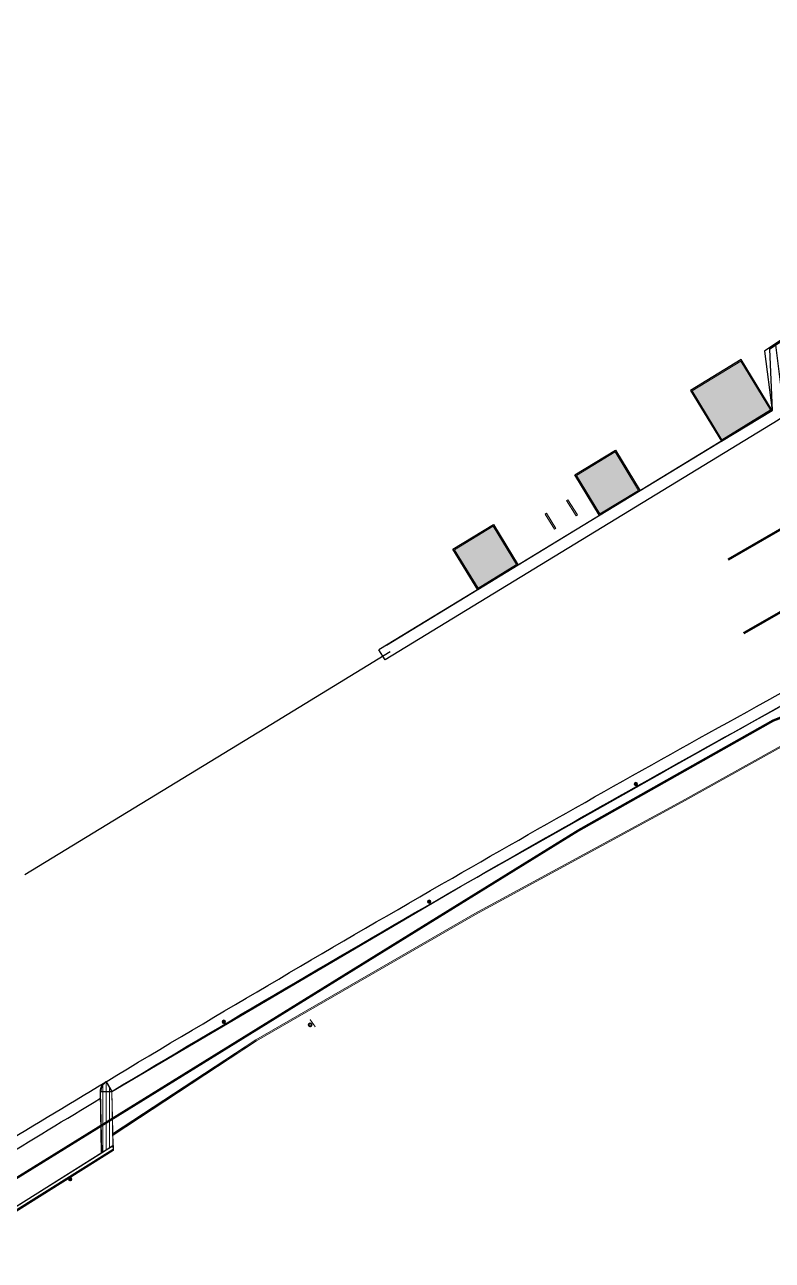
# Model space of a CAD drawing. Header units: metres. Extents: x 375221 to 375761, y 165693 to 166053.
# Drawn here: x 375360.1 to 375391.5, y 165783.3 to 165835.3 of the extents above; entities that cross this region are included whole.
import ezdxf

# ---------------------------------------------------------------- set-up
doc = ezdxf.new("R2010")
doc.units = ezdxf.units.M
doc.linetypes.add('$0$DUCT1', pattern=[2, 1, -0.5, 0, -0.5])
doc.linetypes.add('1004', pattern=[6, 4, -2])
for name, color, linetype in [('$03 Existing traffic signal equipment', 3, 'Continuous'), ('$03 Proposed kerbs', 7, 'Continuous'), ('$03 Traffic signs', 7, 'Continuous'), ('1Kerbing', 7, 'Continuous'), ('bd-Hatch', 252, 'Continuous')]:
    doc.layers.add(name, color=color, linetype=linetype)
doc.layers.add('bd-street furniture', color=7, linetype='Continuous', lineweight=30)

# ---------------------------------------------------------------- blocks, each defined once
blk = doc.blocks.new('Traffic sign')
at = {"layer": '$03 Traffic signs', "linetype": 'Continuous', "const_width": 0.075}
blk.add_lwpolyline([(-0.062, 0, 1), (0.062, 0, 1)], format="xyb", close=True, dxfattribs=at)
at = {"layer": '$03 Traffic signs', "linetype": 'Continuous', "const_width": 0.05}
blk.add_lwpolyline([(0.028, 0.227), (0.202, -0.12)], dxfattribs=at)

msp = doc.modelspace()

# ---------------------------------------------------------------- hatches: boundary and pattern name
at = {"layer": '1Kerbing', "lineweight": 0}
h = msp.add_hatch(dxfattribs=at)
h.set_pattern_fill('JIS_WOOD', color=251, scale=0.2, angle=45)
h.set_pattern_definition([(90, (375301.16046, 165714.78292), (-0.1414214, 3e-17), [])])
edge = h.paths.add_edge_path()
edge.add_line((375363.515, 165790.839), (375363.762, 165790.428))
edge.add_line((375363.762, 165790.428), (375363.803, 165788.151))
edge.add_line((375363.803, 165788.151), (375363.328, 165787.852))
edge.add_line((375363.328, 165787.852), (375363.283, 165790.419))
edge.add_arc((375363.821, 165790.395), 0.539, 124.5733, 177.4519, ccw=False)
at = {"layer": 'bd-Hatch', "lineweight": 40}
h = msp.add_hatch(color=11, dxfattribs=at)
h.dxf.hatch_style = 1
h.paths.add_polyline_path([(375388.159, 165819.888), (375389.408, 165817.838), (375391.457, 165819.087), (375390.208, 165821.137)])
h = msp.add_hatch(color=11, dxfattribs=at)
h.dxf.hatch_style = 1
h.paths.add_polyline_path([(375383.293, 165816.338), (375384.915, 165817.327), (375385.904, 165815.705), (375384.282, 165814.716)])
h = msp.add_hatch(color=11, dxfattribs=at)
h.dxf.hatch_style = 1
h.paths.add_polyline_path([(375378.168, 165813.212), (375379.788, 165814.204), (375380.78, 165812.583), (375379.159, 165811.592)])
at = {"layer": 'bd-street furniture', "lineweight": 40}
h = msp.add_hatch(color=251, dxfattribs=at)
h.dxf.hatch_style = 1
h.paths.add_polyline_path([(375388.159, 165819.888), (375389.408, 165817.838), (375391.457, 165819.087), (375390.208, 165821.137)], flags=16)
h.paths.add_polyline_path([(375388.09, 165819.904), (375389.391, 165817.769), (375391.526, 165819.07), (375390.225, 165821.205)])
h = msp.add_hatch(color=251, dxfattribs=at)
h.dxf.hatch_style = 1
h.paths.add_polyline_path([(375383.293, 165816.338), (375384.915, 165817.327), (375385.904, 165815.705), (375384.282, 165814.716)], flags=16)
h.paths.add_polyline_path([(375383.224, 165816.355), (375384.932, 165817.396), (375385.973, 165815.688), (375384.265, 165814.647)])
at = {"layer": 'bd-street furniture'}
h = msp.add_hatch(color=251, dxfattribs=at)
h.dxf.hatch_style = 1
h.paths.add_polyline_path([(375382.877, 165815.274), (375383.278, 165814.64), (375383.337, 165814.677), (375382.937, 165815.312)])
h = msp.add_hatch(color=251, dxfattribs=at)
h.dxf.hatch_style = 1
h.paths.add_polyline_path([(375381.973, 165814.703), (375382.373, 165814.069), (375382.432, 165814.106), (375382.032, 165814.741)])
at = {"layer": 'bd-street furniture', "lineweight": 40}
h = msp.add_hatch(color=251, dxfattribs=at)
h.dxf.hatch_style = 1
h.paths.add_polyline_path([(375378.168, 165813.212), (375379.788, 165814.204), (375380.78, 165812.583), (375379.159, 165811.592)], flags=16)
h.paths.add_polyline_path([(375378.099, 165813.229), (375379.805, 165814.273), (375380.849, 165812.567), (375379.143, 165811.523)])
at = {"layer": 'bd-street furniture'}
h = msp.add_hatch(color=254, dxfattribs=at)
h.dxf.hatch_style = 1
edge = h.paths.add_edge_path(flags=17)
edge.add_arc((375385.79, 165803.358), 0.066, 0, 360)
edge = h.paths.add_edge_path()
edge.add_arc((375385.79, 165803.358), 0.075, 0, 360)
h = msp.add_hatch(color=251, dxfattribs=at)
h.dxf.hatch_style = 1
edge = h.paths.add_edge_path()
edge.add_arc((375385.79, 165803.358), 0.066, 0, 360)
h = msp.add_hatch(color=254, dxfattribs=at)
h.dxf.hatch_style = 1
edge = h.paths.add_edge_path(flags=17)
edge.add_arc((375377.1, 165798.408), 0.066, 0, 360)
edge = h.paths.add_edge_path()
edge.add_arc((375377.1, 165798.408), 0.075, 0, 360)
h = msp.add_hatch(color=251, dxfattribs=at)
h.dxf.hatch_style = 1
edge = h.paths.add_edge_path()
edge.add_arc((375377.1, 165798.408), 0.066, 0, 360)
h = msp.add_hatch(color=254, dxfattribs=at)
h.dxf.hatch_style = 1
edge = h.paths.add_edge_path(flags=17)
edge.add_arc((375368.468, 165793.359), 0.066, 0, 360)
edge = h.paths.add_edge_path()
edge.add_arc((375368.468, 165793.359), 0.075, 0, 360)
h = msp.add_hatch(color=251, dxfattribs=at)
h.dxf.hatch_style = 1
edge = h.paths.add_edge_path()
edge.add_arc((375368.468, 165793.359), 0.066, 0, 360)
h = msp.add_hatch(color=254, dxfattribs=at)
h.dxf.hatch_style = 1
edge = h.paths.add_edge_path(flags=17)
edge.add_arc((375362.01, 165786.741), 0.066, 0, 360)
edge = h.paths.add_edge_path()
edge.add_arc((375362.01, 165786.741), 0.075, 0, 360)
h = msp.add_hatch(color=251, dxfattribs=at)
h.dxf.hatch_style = 1
edge = h.paths.add_edge_path()
edge.add_arc((375362.01, 165786.741), 0.066, 0, 360)

# ---------------------------------------------------------------- linework, layer by layer
at = {"layer": '$03 Existing traffic signal equipment', "color": 3, "linetype": '$0$DUCT1', "const_width": 0.1, "flags": 128}
msp.add_lwpolyline([(375394.936, 165807.487), (375394.162, 165807.053), (375391.559, 165806.022), (375383.371, 165801.401), (375356.28, 165784.636)], dxfattribs=at)
at = {"layer": '$03 Proposed kerbs', "linetype": 'Continuous'}
for points in [[(375411.606, 165835.168), (375391.197, 165821.566)], [(375391.197, 165821.566), (375391.526, 165819.071), (375374.982, 165808.994)], [(375375.249, 165808.574), (375374.982, 165808.994)]]:
    msp.add_lwpolyline(points, dxfattribs=at)
for points in [[(375378.079, 165799.405, -0.004207), (375390.866, 165806.617, 0.002137), (375426.849, 165826.798, 0.000124), (375428.931, 165827.978, 0.000124)], [(375378.319, 165798.989, -0.004207), (375391.098, 165806.197, 0.002137), (375427.085, 165826.38, 0.000124), (375429.168, 165827.56)], [(375391.668, 165821.825), (375392.004, 165819.131, -0.2904), (375391.777, 165818.662), (375375.249, 165808.574)], [(375363.515, 165790.839, -0.004842), (375378.079, 165799.405, -0.004609)], [(375363.762, 165790.433, -0.004588), (375378.318, 165798.989)], [(375353.973, 165784.925, 0.000476), (375358.634, 165787.883, -0.001619), (375363.465, 165790.809, -0.001477)], [(375354.696, 165784.815, 0.000428), (375358.887, 165787.475, -0.001476), (375363.289, 165790.143)]]:
    msp.add_lwpolyline(points, format="xyb", dxfattribs=at)
at = {"linetype": '1004', "const_width": 0.1}
for points in [[(375402.09, 165819.969), (375389.668, 165812.793)], [(375404.684, 165817.93), (375390.32, 165809.697)]]:
    msp.add_lwpolyline(points, dxfattribs=at)
at = {"layer": '1Kerbing', "linetype": 'Continuous'}
for p, q in [((375375.465, 165808.917), (375370.187, 165805.687)), ((375370.187, 165805.687), (375360.098, 165799.532))]:
    msp.add_line(p, q, dxfattribs=at)
at = {"layer": '1Kerbing'}
msp.add_line((375363.515, 165790.839), (375363.762, 165790.433), dxfattribs=at)
at = {"layer": '1Kerbing', "lineweight": 0}
for p, q in [((375363.762, 165790.433), (375363.816, 165788.159)), ((375363.762, 165790.428), (375363.803, 165788.151))]:
    msp.add_line(p, q, dxfattribs=at)
at = {"layer": '1Kerbing', "linetype": 'Continuous'}
for points in [[(375391.413, 165821.65), (375411.583, 165835.288)], [(375391.413, 165821.65), (375391.528, 165819.071)], [(375391.528, 165819.072), (375375.301, 165809.188)], [(375363.328, 165787.852), (375363.803, 165788.151)], [(375363.343, 165787.862), (375363.818, 165788.16)]]:
    msp.add_lwpolyline(points, dxfattribs=at)
at = {"layer": '1Kerbing', "linetype": 'Continuous', "lineweight": 9}
for points in [[(375387.718, 165802.642), (375403.291, 165811.313), (375410.212, 165815.166), (375427.331, 165824.978), (375436.785, 165831.907)], [(375387.718, 165802.642), (375403.291, 165811.313), (375410.212, 165815.166), (375427.331, 165824.978), (375436.785, 165831.907)], [(375387.743, 165802.599), (375403.306, 165811.264), (375410.227, 165815.117), (375427.347, 165824.929), (375437.146, 165832.111)], [(375387.743, 165802.599), (375403.306, 165811.264), (375410.227, 165815.118), (375427.347, 165824.929), (375437.145, 165832.111)], [(375363.794, 165788.642), (375369.817, 165792.597), (375379.018, 165797.908), (375387.718, 165802.642)], [(375363.81, 165788.653), (375369.817, 165792.597), (375379.018, 165797.908), (375387.718, 165802.642)], [(375379.043, 165797.865), (375387.743, 165802.599)], [(375379.043, 165797.865), (375387.743, 165802.599)], [(375363.795, 165788.584), (375369.844, 165792.555), (375379.043, 165797.865)], [(375363.811, 165788.595), (375369.844, 165792.555), (375379.043, 165797.865)]]:
    msp.add_lwpolyline(points, dxfattribs=at)
at = {"layer": '1Kerbing'}
for points in [[(375427.185, 165826.468), (375387.009, 165803.896)], [(375363.762, 165790.428), (375378.416, 165799.046), (375387.009, 165803.896)], [(375354.453, 165784.944), (375356.75, 165783.722), (375363.328, 165787.852), (375363.283, 165790.42)], [(375357.341, 165784.093), (375363.343, 165787.862), (375363.282, 165790.421)], [(375363.282, 165790.421), (375363.762, 165790.433)]]:
    msp.add_lwpolyline(points, dxfattribs=at)
msp.add_lwpolyline([(375363.282, 165790.421, -0.268496), (375363.513, 165790.843)], format="xyb", dxfattribs=at)
at = {"layer": '1Kerbing', "lineweight": 0, "ltscale": 150}
for points in [[(375363.515, 165790.839), (375363.762, 165790.428)], [(375363.283, 165790.419), (375363.762, 165790.428)]]:
    msp.add_lwpolyline(points, dxfattribs=at)
at = {"layer": '1Kerbing', "ltscale": 150}
for points in [[(375363.803, 165788.151), (375363.812, 165787.942), (375356.467, 165783.329), (375356.284, 165783.429)], [(375363.818, 165788.16), (375363.82, 165787.984), (375356.416, 165783.356)]]:
    msp.add_lwpolyline(points, dxfattribs=at)
at = {"layer": '1Kerbing'}
msp.add_arc((375363.88, 165790.363), 0.6, 127.4345, 174.5929, dxfattribs=at)
at = {"layer": 'bd-street furniture', "lineweight": 30}
for points in [[(375388.09, 165819.904), (375389.391, 165817.769), (375391.526, 165819.07), (375390.225, 165821.205), (375388.09, 165819.904)], [(375383.224, 165816.355), (375384.932, 165817.396), (375385.973, 165815.688), (375384.265, 165814.647), (375383.224, 165816.355)], [(375378.099, 165813.229), (375379.805, 165814.273), (375380.849, 165812.567), (375379.143, 165811.523), (375378.099, 165813.229)]]:
    msp.add_lwpolyline(points, dxfattribs=at)
at = {"layer": 'bd-street furniture', "lineweight": 0}
for points in [[(375388.159, 165819.888), (375389.408, 165817.838), (375391.457, 165819.087), (375390.208, 165821.137), (375388.159, 165819.888)], [(375383.293, 165816.338), (375384.915, 165817.327), (375385.904, 165815.705), (375384.282, 165814.716), (375383.293, 165816.338)], [(375378.168, 165813.212), (375379.788, 165814.204), (375380.78, 165812.583), (375379.159, 165811.592), (375378.168, 165813.212)]]:
    msp.add_lwpolyline(points, dxfattribs=at)
at = {"layer": 'bd-street furniture', "lineweight": 5}
for points in [[(375382.877, 165815.274), (375383.278, 165814.64), (375383.337, 165814.677), (375382.937, 165815.312), (375382.877, 165815.274)], [(375381.973, 165814.703), (375382.373, 165814.069), (375382.432, 165814.106), (375382.032, 165814.741), (375381.973, 165814.703)]]:
    msp.add_lwpolyline(points, dxfattribs=at)
at = {"layer": 'bd-street furniture', "lineweight": 0}
for centre, radius in [((375385.79, 165803.358), 0.075), ((375385.79, 165803.358), 0.066), ((375377.1, 165798.408), 0.075), ((375377.1, 165798.408), 0.066), ((375368.468, 165793.359), 0.075), ((375368.468, 165793.359), 0.066), ((375362.01, 165786.741), 0.075), ((375362.01, 165786.741), 0.066)]:
    msp.add_circle(centre, radius, dxfattribs=at)

# ---------------------------------------------------------------- block references
at = {"layer": '$03 Traffic signs', "linetype": 'Continuous', "rotation": 8.908547518839612}
msp.add_blockref('Traffic sign', (375372.098, 165793.23), dxfattribs=at)

doc.saveas('drawing.dxf')
